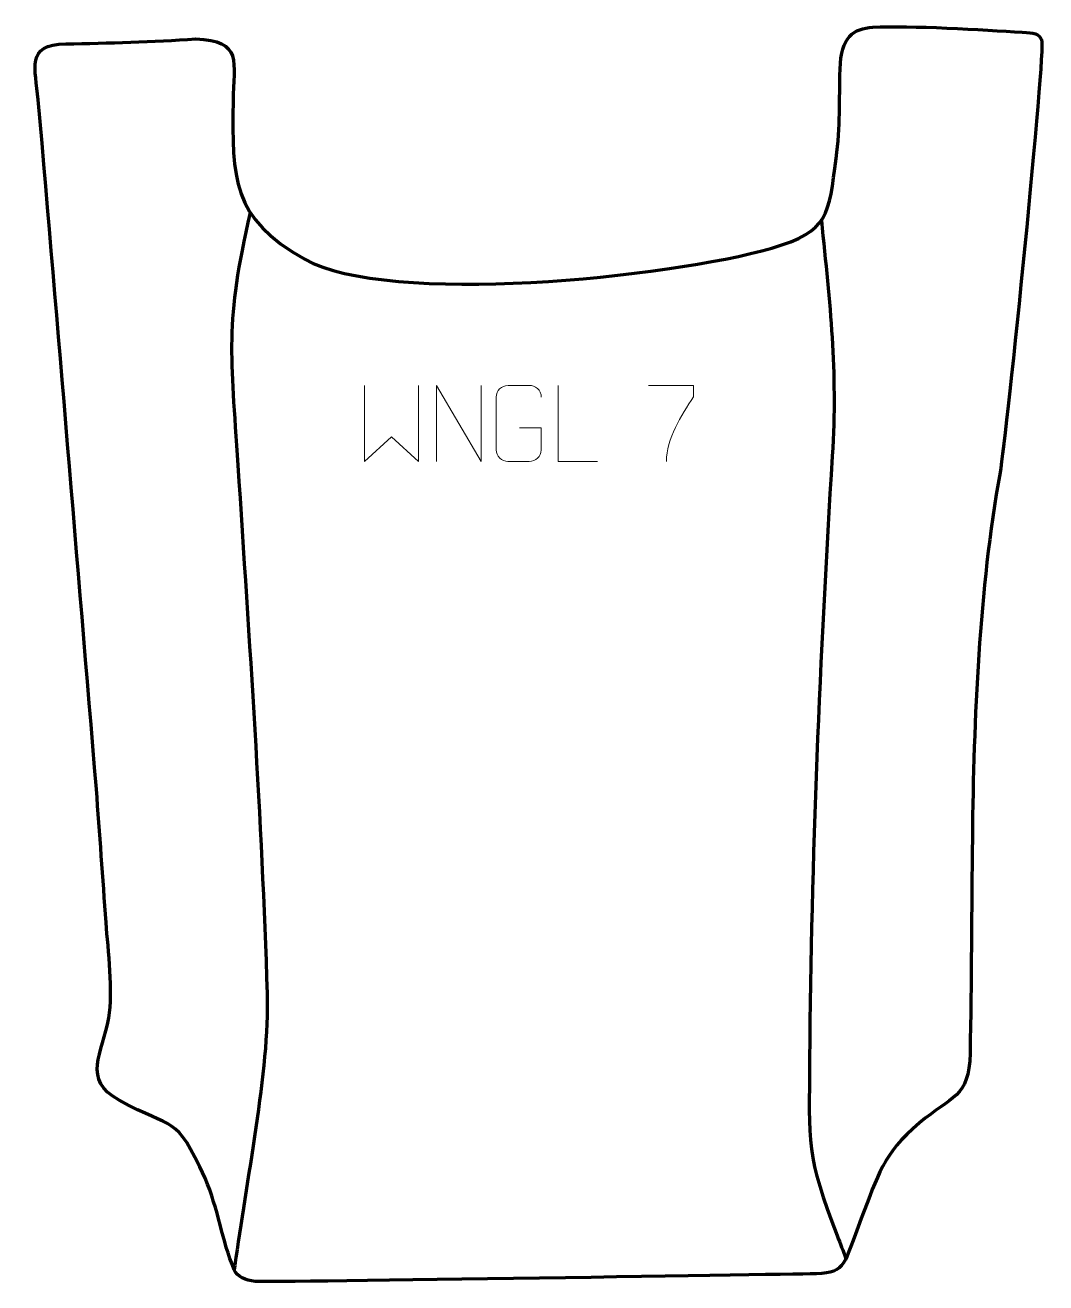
# Model space of a CAD drawing. Header units: millimetres. Extents: x -392 to -57, y 164 to 577.
import ezdxf

# ---------------------------------------------------------------- set-up
doc = ezdxf.new("R2010")
doc.units = ezdxf.units.MM
doc.header["$MEASUREMENT"] = 0
doc.layers.add('layer 2', color=7, linetype='Continuous')
doc.layers.add('layer 3', color=7, linetype='Continuous')

msp = doc.modelspace()

# ---------------------------------------------------------------- linework, layer by layer
at = {"layer": 'layer 2', "color": 142, "lineweight": 158}
for points in [[(-317.8591, 515.4806), (-326.3279, 479.2897), (-324.2698, 468.7439), (-321.922, 432.475), (-321.922, 432.475), (-318.2023, 375.0029), (-314.0965, 316.3738), (-312.3093, 258.8677), (-312.3093, 258.8677), (-311.5328, 233.8855), (-319.3993, 196.3656), (-322.899, 169.6639), (-322.899, 169.6639), (-322.899, 169.6639), (-323.0934, 168.1803), (-323.0934, 168.1803)], [(-130.2966, 512.9416), (-127.4576, 484.928), (-124.9358, 463.9959), (-126.7099, 435.4776), (-126.7099, 435.4776), (-130.7701, 370.006), (-133.6544, 303.1413), (-134.1486, 237.5551), (-134.1486, 237.5551), (-134.3564, 209.9837), (-135.2787, 205.4883), (-125.0975, 179.435), (-125.0975, 179.435), (-124.1176, 176.9274), (-123.1652, 174.4282), (-122.2256, 171.9052)]]:
    msp.add_open_spline(points, degree=3, knots=[0, 0, 0, 0, 0.2, 0.2, 0.2, 0.2, 0.4, 0.4, 0.4, 0.4, 0.6, 0.6, 0.6, 0.6, 1, 1, 1, 1], dxfattribs=at)
at = {"layer": 'layer 3', "color": 242, "lineweight": 158}
msp.add_open_spline([(-131.9013, 166.883), (-121.9324, 167.3294), (-123.1006, 169.983), (-117.1958, 185.0159), (-117.1958, 185.0159), (-111.541, 199.4125), (-110.3754, 205.9688), (-98.0861, 216.427), (-98.0861, 216.427), (-87.5934, 225.3564), (-81.7508, 224.6408), (-81.4549, 239.3035), (-81.4549, 239.3035), (-80.9791, 262.8818), (-80.9912, 286.4668), (-80.7073, 310.0507), (-80.7073, 310.0507), (-80.2334, 349.3944), (-78.5545, 391.3521), (-71.6166, 430.1), (-71.6166, 430.1), (-69.5224, 441.7962), (-56.5641, 569.1088), (-57.9529, 572.1753), (-57.9529, 572.1753), (-58.9019, 574.2707), (-60.346, 574.4231), (-64.3526, 574.6717), (-64.3526, 574.6717), (-77.0221, 575.458), (-101.1308, 576.9951), (-113.4238, 576.2906), (-113.4238, 576.2906), (-119.639, 575.9343), (-123.8733, 573.1698), (-124.1453, 562.5677), (-124.1453, 562.5677), (-124.4153, 552.0407), (-124.0894, 543.9763), (-125.3818, 533.2504), (-125.3818, 533.2504), (-127.9607, 514.8074), (-127.6734, 509.2269), (-146.5407, 503.778), (-146.5407, 503.778), (-180.4733, 493.9782), (-272.6151, 484.7291), (-299.9168, 500.1149), (-299.9168, 500.1149), (-324.0643, 513.7231), (-323.7896, 526.5792), (-323.4848, 552.0008), (-323.4848, 552.0008), (-323.3552, 564.8821), (-320.1635, 571.9342), (-335.7856, 572.4702), (-335.7856, 572.4702), (-349.7865, 571.5054), (-364.4257, 571.0783), (-378.472, 570.8606), (-378.472, 570.8606), (-391.7864, 570.6721), (-388.3921, 562.8187), (-387.4832, 552.4178), (-387.4832, 552.4178), (-380.8936, 477.0102), (-374.734, 401.4954), (-368.3624, 326.0613), (-368.3624, 326.0613), (-367.325, 311.4489), (-366.25, 296.8392), (-365.2129, 282.2268), (-365.2129, 282.2268), (-364.5547, 272.9531), (-362.7533, 259.7928), (-364.3293, 250.9696), (-364.3293, 250.9696), (-366.4172, 239.2797), (-373.2208, 230.6626), (-360.9555, 223.8891), (-360.9555, 223.8891), (-342.6655, 213.7884), (-342.6021, 219.9393), (-332.72, 198.3143), (-332.72, 198.3143), (-328.1703, 187.8447), (-327.2691, 178.0488), (-323.0934, 168.1803), (-323.0934, 168.1803), (-322.1216, 165.8837), (-319.4341, 164.8217), (-316.2529, 164.3716), (-316.2529, 164.3716), (-313.0717, 163.9215), (-131.9013, 166.883), (-131.9013, 166.883)], degree=3, knots=[0, 0, 0, 0, 0.04, 0.04, 0.04, 0.04, 0.08, 0.08, 0.08, 0.08, 0.12, 0.12, 0.12, 0.12, 0.16, 0.16, 0.16, 0.16, 0.2, 0.2, 0.2, 0.2, 0.24, 0.24, 0.24, 0.24, 0.28, 0.28, 0.28, 0.28, 0.32, 0.32, 0.32, 0.32, 0.36, 0.36, 0.36, 0.36, 0.4, 0.4, 0.4, 0.4, 0.44, 0.44, 0.44, 0.44, 0.48, 0.48, 0.48, 0.48, 0.52, 0.52, 0.52, 0.52, 0.56, 0.56, 0.56, 0.56, 0.6, 0.6, 0.6, 0.6, 0.64, 0.64, 0.64, 0.64, 0.68, 0.68, 0.68, 0.68, 0.72, 0.72, 0.72, 0.72, 0.76, 0.76, 0.76, 0.76, 0.8, 0.8, 0.8, 0.8, 0.84, 0.84, 0.84, 0.84, 0.88, 0.88, 0.88, 0.88, 0.92, 0.92, 0.92, 0.92, 1, 1, 1, 1], dxfattribs=at)
at = {"layer": 'layer 3', "color": 250, "lineweight": 9}
for points, knots in [([(-280.2855, 458.66), (-280.2855, 458.66), (-280.2855, 433.702), (-280.2855, 433.702), (-280.2855, 433.702), (-280.2855, 433.702), (-271.4428, 441.7667), (-271.4428, 441.7667), (-271.4428, 441.7667), (-271.4428, 441.7667), (-262.6004, 433.7026), (-262.6004, 433.7026), (-262.6004, 433.7026), (-262.6004, 433.7026), (-262.6004, 458.66), (-262.6004, 458.66)], [0, 0, 0, 0, 0.2, 0.2, 0.2, 0.2, 0.4, 0.4, 0.4, 0.4, 0.6, 0.6, 0.6, 0.6, 1, 1, 1, 1]), ([(-256.6899, 433.7078), (-256.6899, 433.7078), (-256.6899, 458.6613), (-256.6899, 458.6613), (-256.6899, 458.6613), (-256.6899, 458.6613), (-242.0351, 433.7078), (-242.0351, 433.7078), (-242.0351, 433.7078), (-242.0351, 433.7078), (-242.0351, 458.6613), (-242.0351, 458.6613)], [0, 0, 0, 0, 0.25, 0.25, 0.25, 0.25, 0.5, 0.5, 0.5, 0.5, 1, 1, 1, 1]), ([(-229.4289, 444.6902), (-229.4289, 444.6902), (-222.2608, 444.6902), (-222.2608, 444.6902), (-222.2608, 444.6902), (-222.2608, 444.6902), (-222.2608, 437.5221), (-222.2608, 437.5221), (-222.2608, 437.5221), (-222.4005, 435.1987), (-224.0777, 433.7191), (-226.2255, 433.7083), (-226.2255, 433.7083), (-228.5573, 433.7087), (-230.8893, 433.7087), (-233.2208, 433.7083), (-233.2208, 433.7083), (-235.1457, 433.6029), (-237.1179, 435.4874), (-237.1067, 437.5047), (-237.1067, 437.5047), (-237.1063, 443.2748), (-237.1063, 449.0445), (-237.1067, 454.8138), (-237.1067, 454.8138), (-237.1025, 456.9519), (-235.3557, 458.6711), (-233.2034, 458.6577), (-233.2034, 458.6577), (-230.8777, 458.6577), (-228.5516, 458.6577), (-226.2255, 458.6577), (-226.2255, 458.6577), (-224.2788, 458.6931), (-222.2874, 457.2016), (-222.2608, 454.7639)], [0, 0, 0, 0, 0.1, 0.1, 0.1, 0.1, 0.2, 0.2, 0.2, 0.2, 0.3, 0.3, 0.3, 0.3, 0.4, 0.4, 0.4, 0.4, 0.5, 0.5, 0.5, 0.5, 0.6, 0.6, 0.6, 0.6, 0.7, 0.7, 0.7, 0.7, 0.8, 0.8, 0.8, 0.8, 1, 1, 1, 1]), ([(-203.8107, 433.704), (-203.8107, 433.704), (-216.7598, 433.704), (-216.7598, 433.704), (-216.7598, 433.704), (-216.7598, 433.704), (-216.7598, 458.6576), (-216.7598, 458.6576)], [0, 0, 0, 0, 0.33333333, 0.33333333, 0.33333333, 0.33333333, 1, 1, 1, 1]), ([(-187.0918, 458.6605), (-187.0918, 458.6605), (-172.2757, 458.6605), (-172.2757, 458.6605), (-172.2757, 458.6605), (-172.276, 457.4109), (-172.276, 456.1613), (-172.2757, 454.9115), (-172.2757, 454.9115), (-176.2701, 448.9144), (-181.1853, 441.0808), (-181.1853, 433.702)], [0, 0, 0, 0, 0.25, 0.25, 0.25, 0.25, 0.5, 0.5, 0.5, 0.5, 1, 1, 1, 1])]:
    msp.add_open_spline(points, degree=3, knots=knots, dxfattribs=at)

doc.saveas('drawing.dxf')
